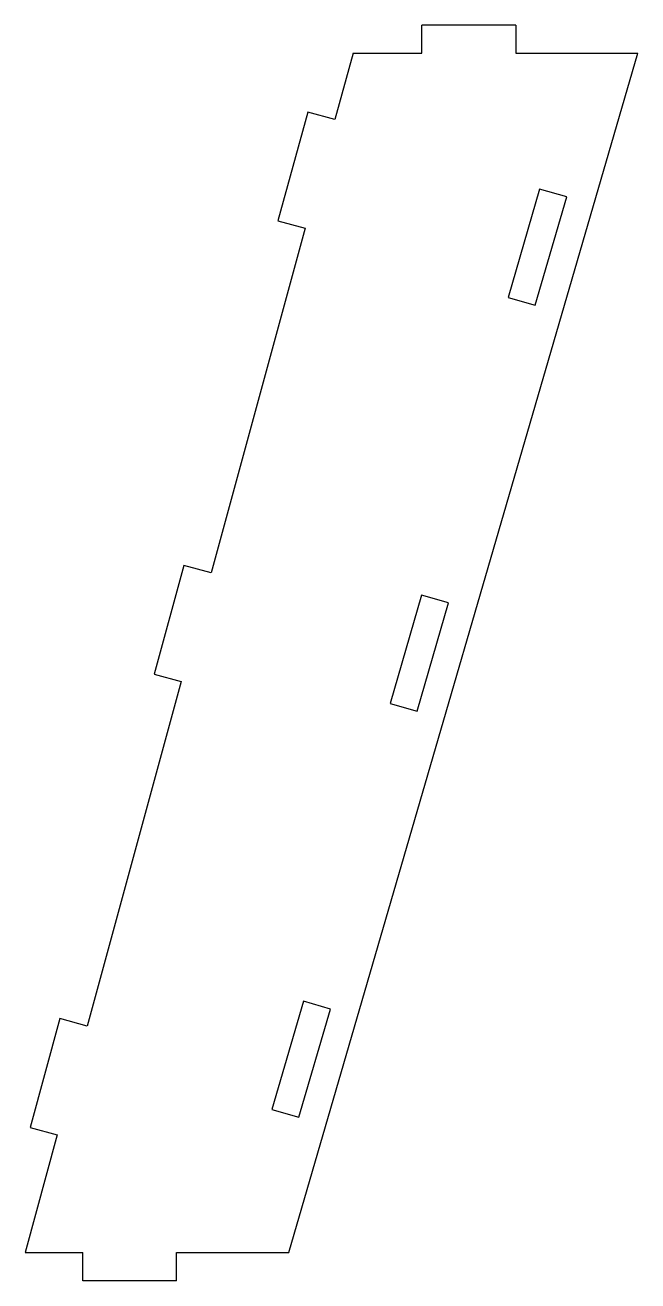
# Model space of a CAD drawing. Header units: millimetres. Extents: x 3719 to 3784, y 1748 to 1882.
import ezdxf

# ---------------------------------------------------------------- set-up
doc = ezdxf.new("R2010")
doc.units = ezdxf.units.MM

msp = doc.modelspace()

# ---------------------------------------------------------------- linework, layer by layer
at = {"color": 0}
for p, q in [((3770.97, 1882.11, -44.05), (3760.97, 1882.11, -44.05)), ((3760.97, 1879.11, -44.05), (3760.97, 1882.11, -44.05)), ((3770.97, 1882.11, -44.05), (3770.97, 1879.11, -44.05)), ((3746.82, 1751.49, -44.05), (3783.95, 1879.11, -44.05)), ((3753.65, 1879.11, -44.05), (3751.72, 1872.06, -44.05)), ((3753.65, 1879.11, -44.05), (3760.97, 1879.11, -44.05)), ((3770.97, 1879.11, -44.05), (3783.95, 1879.11, -44.05)), ((3748.83, 1872.85, -44.05), (3745.66, 1861.28, -44.05)), ((3751.72, 1872.06, -44.05), (3748.83, 1872.85, -44.05)), ((3773.5, 1864.67, -44.05), (3770.15, 1853.14, -44.05)), ((3776.38, 1863.83, -44.05), (3773.5, 1864.67, -44.05)), ((3773.03, 1852.31, -44.05), (3776.38, 1863.83, -44.05)), ((3748.56, 1860.49, -44.05), (3738.54, 1823.83, -44.05)), ((3745.66, 1861.28, -44.05), (3748.56, 1860.49, -44.05)), ((3770.15, 1853.14, -44.05), (3773.03, 1852.31, -44.05)), ((3735.64, 1824.62, -44.05), (3732.48, 1813.05, -44.05)), ((3738.54, 1823.83, -44.05), (3735.64, 1824.62, -44.05)), ((3760.93, 1821.46, -44.05), (3757.58, 1809.94, -44.05)), ((3763.81, 1820.62, -44.05), (3760.93, 1821.46, -44.05)), ((3760.46, 1809.1, -44.05), (3763.81, 1820.62, -44.05)), ((3735.37, 1812.26, -44.05), (3725.35, 1775.6, -44.05)), ((3732.48, 1813.05, -44.05), (3735.37, 1812.26, -44.05)), ((3757.58, 1809.94, -44.05), (3760.46, 1809.1, -44.05)), ((3748.36, 1778.25, -44.05), (3745.01, 1766.73, -44.05)), ((3747.89, 1765.89, -44.05), (3751.24, 1777.41, -44.05)), ((3751.24, 1777.41, -44.05), (3748.36, 1778.25, -44.05)), ((3722.46, 1776.39, -44.05), (3719.29, 1764.82, -44.05)), ((3725.35, 1775.6, -44.05), (3722.46, 1776.39, -44.05)), ((3745.01, 1766.73, -44.05), (3747.89, 1765.89, -44.05)), ((3722.18, 1764.03, -44.05), (3718.76, 1751.49, -44.05)), ((3719.29, 1764.82, -44.05), (3722.18, 1764.03, -44.05)), ((3718.76, 1751.49, -44.05), (3724.88, 1751.49, -44.05)), ((3724.88, 1748.49, -44.05), (3724.88, 1751.49, -44.05)), ((3734.88, 1748.49, -44.05), (3734.88, 1751.49, -44.05)), ((3734.88, 1751.49, -44.05), (3746.82, 1751.49, -44.05)), ((3734.88, 1748.49, -44.05), (3724.88, 1748.49, -44.05))]:
    msp.add_line(p, q, dxfattribs=at)

doc.saveas('drawing.dxf')
